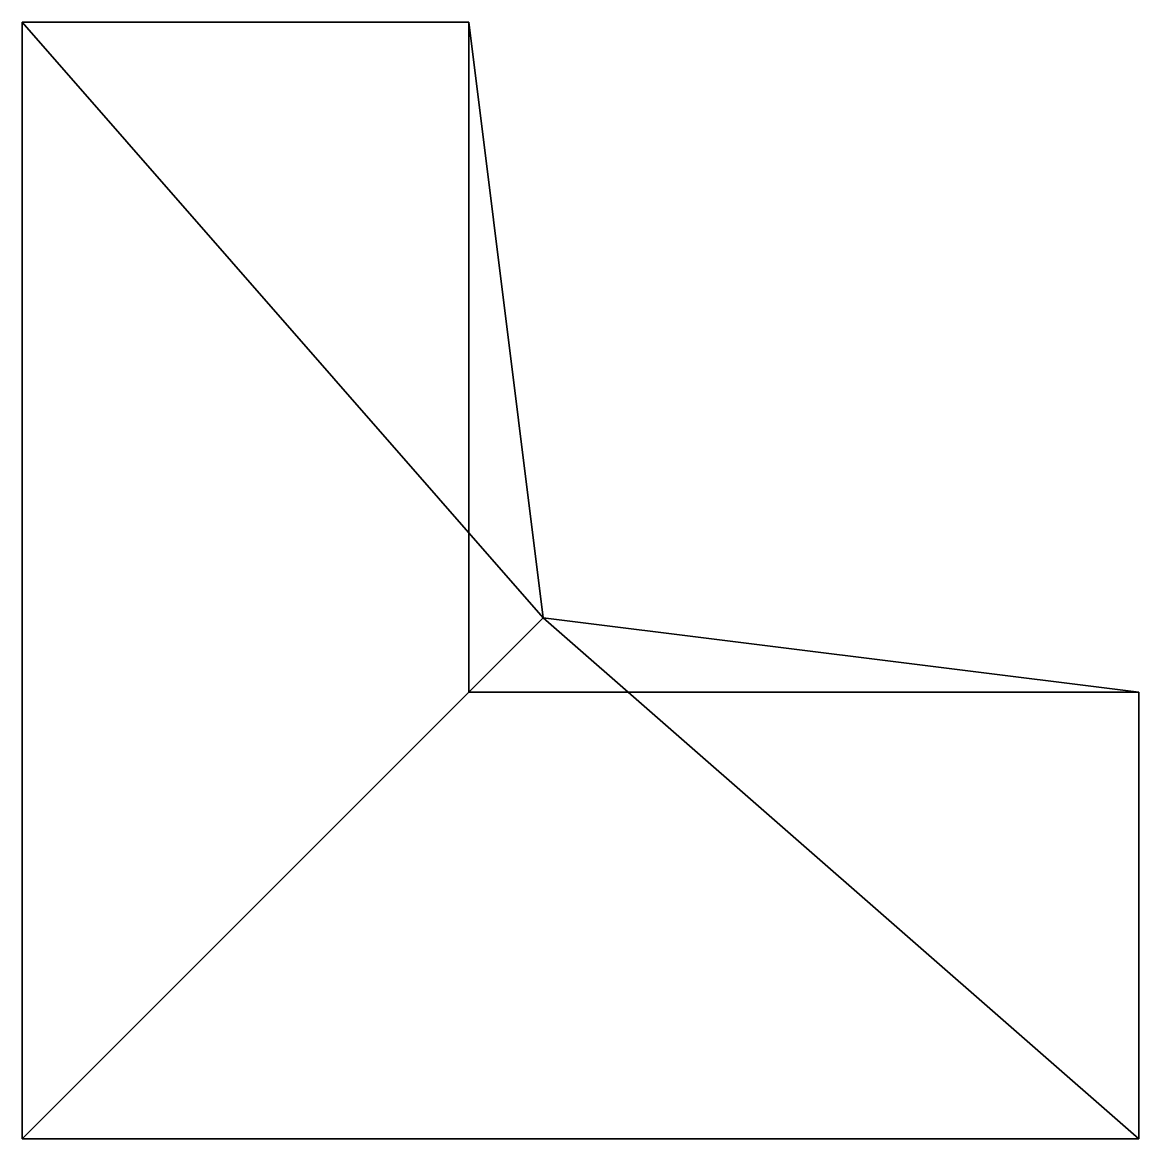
# Model space of a CAD drawing. Header units: millimetres. Extents: x 0 to 10000, y 0 to 10000.
import ezdxf

# ---------------------------------------------------------------- set-up
doc = ezdxf.new("R2010")
doc.units = ezdxf.units.MM
doc.layers.add('Footprint', color=7, linetype='Continuous')
doc.layers.add('Walls', color=8, linetype='Continuous')

msp = doc.modelspace()

# ---------------------------------------------------------------- linework, layer by layer
at = {"layer": 'Footprint'}
msp.add_lwpolyline([(0, 0), (10000, 0), (10000, 4000), (4000, 4000), (4000, 10000), (0, 10000)], close=True, dxfattribs=at)

# ---------------------------------------------------------------- meshes
at = {"layer": 'Walls'}
mesh = msp.add_polyface(dxfattribs=at)
corners = [(0, 0), (10000, 0), (10000, 0, 3000), (0, 0, 3000), (10000, 4000), (10000, 4000, 3000), (4000, 4000), (4000, 4000, 3000), (4000, 10000), (4000, 10000, 3000), (0, 10000), (0, 10000, 3000), (4667, 4667, 3000)]
mesh.append_faces([[corners[k] for k in face] for face in [(0, 1, 2, 3), (1, 4, 5, 2), (4, 6, 7, 5), (6, 8, 9, 7), (8, 10, 11, 9), (10, 0, 3, 11), (3, 2, 12), (2, 5, 12), (5, 7, 12), (7, 9, 12), (9, 11, 12), (11, 3, 12)]])

doc.saveas('drawing.dxf')
